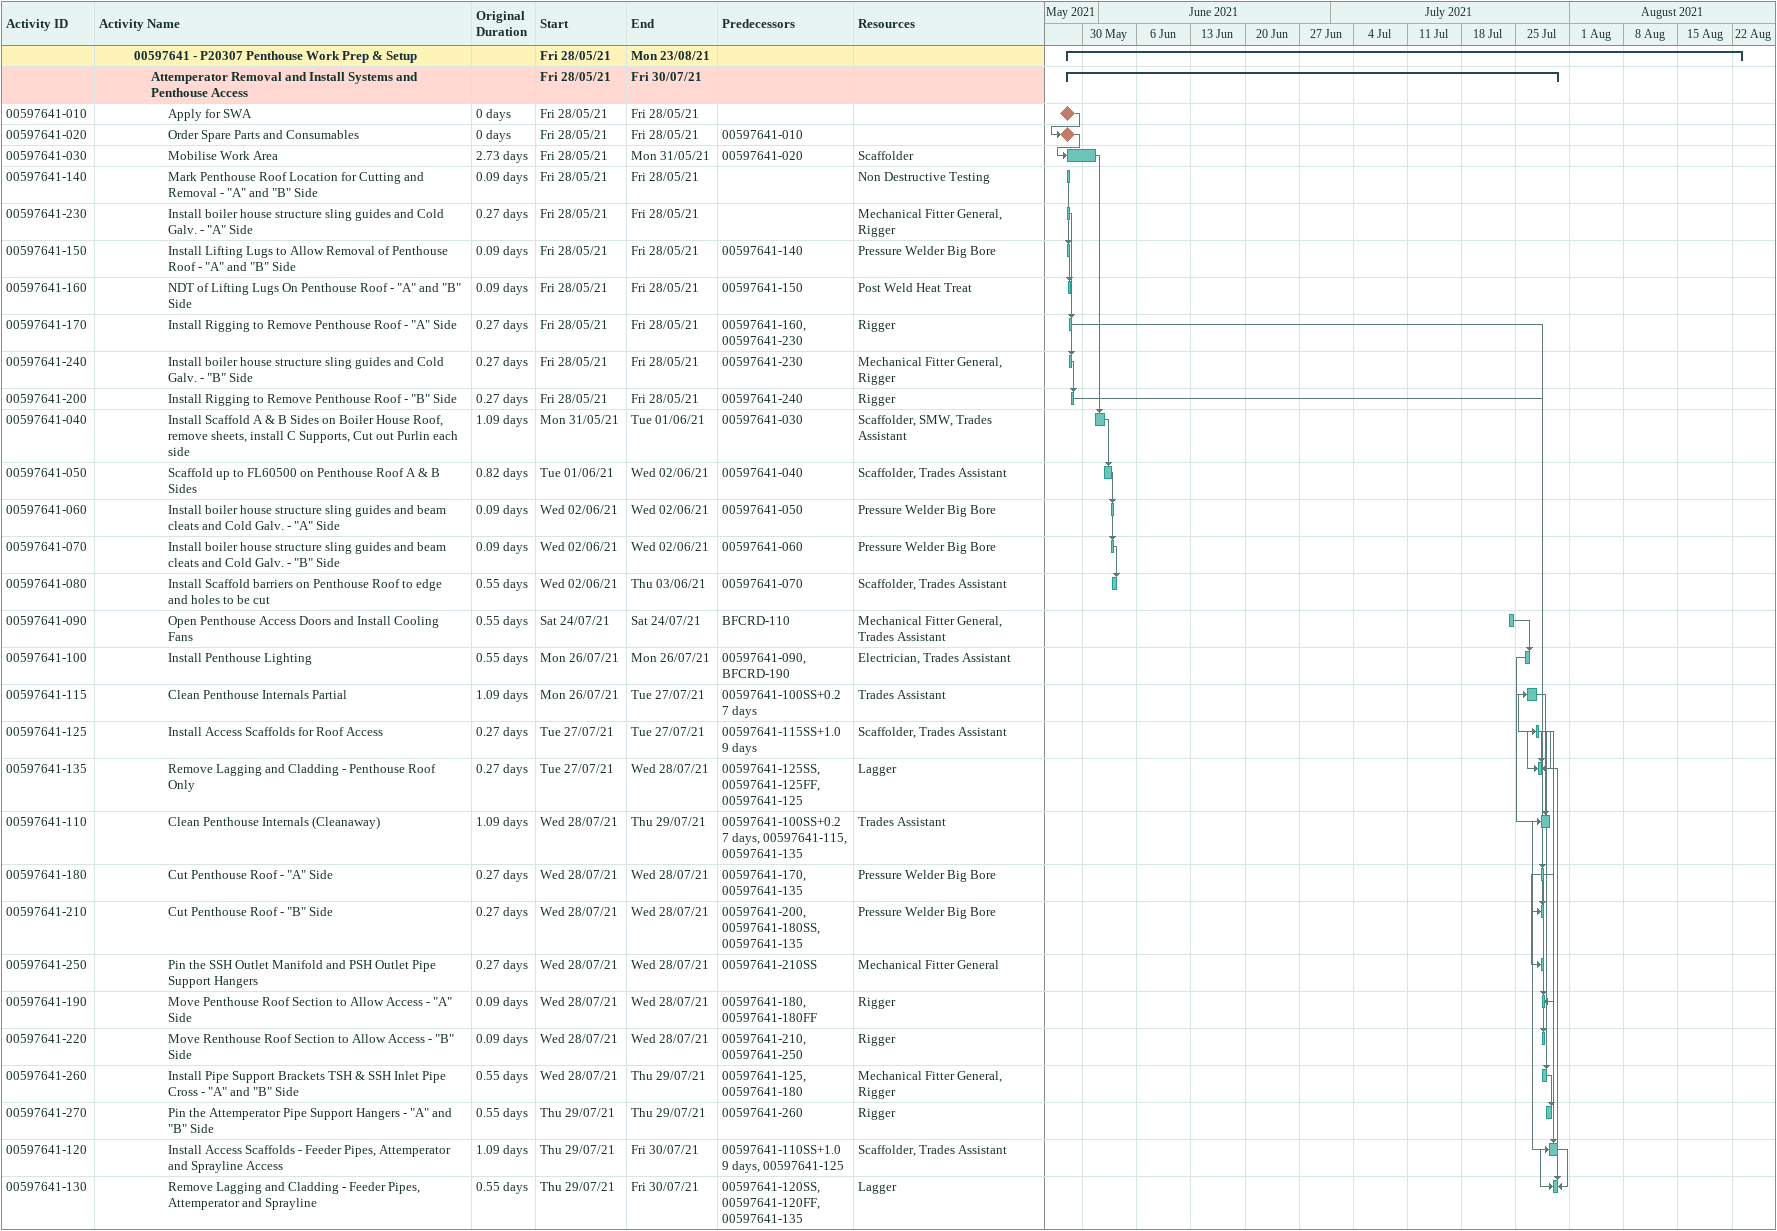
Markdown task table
| ID | Level | Task | Original duration | Start | Finish | Predecessors | Resources |
|---|---|---|---|---|---|---|---|
|  | 3 | **00597641 - P20307 Penthouse Work Prep & Setup** |  | 2021-05-28 | 2021-08-23 |  |  |
|  | 4 | **Attemperator Removal and Install Systems and Penthouse Access** |  | 2021-05-28 | 2021-07-30 |  |  |
| 00597641-010 | 5 | Apply for SWA | 0d | 2021-05-28 | 2021-05-28 |  |  |
| 00597641-020 | 5 | Order Spare Parts and Consumables | 0d | 2021-05-28 | 2021-05-28 | 00597641-010 |  |
| 00597641-030 | 5 | Mobilise Work Area | 2.73d | 2021-05-28 | 2021-05-31 | 00597641-020 | Scaffolder |
| 00597641-140 | 5 | Mark Penthouse Roof Location for Cutting and Removal - "A" and "B" Side | 0.09d | 2021-05-28 | 2021-05-28 |  | Non Destructive Testing |
| 00597641-230 | 5 | Install boiler house structure sling guides and Cold Galv. - "A" Side | 0.27d | 2021-05-28 | 2021-05-28 |  | Mechanical Fitter General, Rigger |
| 00597641-150 | 5 | Install Lifting Lugs to Allow Removal of Penthouse Roof - "A" and "B" Side | 0.09d | 2021-05-28 | 2021-05-28 | 00597641-140 | Pressure Welder Big Bore |
| 00597641-160 | 5 | NDT of Lifting Lugs On Penthouse Roof - "A" and "B" Side | 0.09d | 2021-05-28 | 2021-05-28 | 00597641-150 | Post Weld Heat Treat |
| 00597641-170 | 5 | Install Rigging to Remove Penthouse Roof - "A" Side | 0.27d | 2021-05-28 | 2021-05-28 | 00597641-160, 00597641-230 | Rigger |
| 00597641-240 | 5 | Install boiler house structure sling guides and Cold Galv. - "B" Side | 0.27d | 2021-05-28 | 2021-05-28 | 00597641-230 | Mechanical Fitter General, Rigger |
| 00597641-200 | 5 | Install Rigging to Remove Penthouse Roof - "B" Side | 0.27d | 2021-05-28 | 2021-05-28 | 00597641-240 | Rigger |
| 00597641-040 | 5 | Install Scaffold A & B Sides on Boiler House Roof, remove sheets, install C Supports, Cut out Purlin each side | 1.09d | 2021-05-31 | 2021-06-01 | 00597641-030 | Scaffolder, SMW, Trades Assistant |
| 00597641-050 | 5 | Scaffold up to FL60500 on Penthouse Roof A & B Sides | 0.82d | 2021-06-01 | 2021-06-02 | 00597641-040 | Scaffolder, Trades Assistant |
| 00597641-060 | 5 | Install boiler house structure sling guides and beam cleats and Cold Galv. - "A" Side | 0.09d | 2021-06-02 | 2021-06-02 | 00597641-050 | Pressure Welder Big Bore |
| 00597641-070 | 5 | Install boiler house structure sling guides and beam cleats and Cold Galv. - "B" Side | 0.09d | 2021-06-02 | 2021-06-02 | 00597641-060 | Pressure Welder Big Bore |
| 00597641-080 | 5 | Install Scaffold barriers on Penthouse Roof to edge and holes to be cut | 0.55d | 2021-06-02 | 2021-06-03 | 00597641-070 | Scaffolder, Trades Assistant |
| 00597641-090 | 5 | Open Penthouse Access Doors and Install Cooling Fans | 0.55d | 2021-07-24 | 2021-07-24 | BFCRD-110 | Mechanical Fitter General, Trades Assistant |
| 00597641-100 | 5 | Install Penthouse Lighting | 0.55d | 2021-07-26 | 2021-07-26 | 00597641-090, BFCRD-190 | Electrician, Trades Assistant |
| 00597641-115 | 5 | Clean Penthouse Internals Partial | 1.09d | 2021-07-26 | 2021-07-27 | 00597641-100SS+0.27d | Trades Assistant |
| 00597641-125 | 5 | Install Access Scaffolds for Roof Access | 0.27d | 2021-07-27 | 2021-07-27 | 00597641-115SS+1.09d | Scaffolder, Trades Assistant |
| 00597641-135 | 5 | Remove Lagging and Cladding - Penthouse Roof Only | 0.27d | 2021-07-27 | 2021-07-28 | 00597641-125SS, 00597641-125FF, 00597641-125 | Lagger |
| 00597641-110 | 5 | Clean Penthouse Internals (Cleanaway) | 1.09d | 2021-07-28 | 2021-07-29 | 00597641-100SS+0.27d, 00597641-115, 00597641-135 | Trades Assistant |
| 00597641-180 | 5 | Cut Penthouse Roof - "A" Side | 0.27d | 2021-07-28 | 2021-07-28 | 00597641-170, 00597641-135 | Pressure Welder Big Bore |
| 00597641-210 | 5 | Cut Penthouse Roof - "B" Side | 0.27d | 2021-07-28 | 2021-07-28 | 00597641-200, 00597641-180SS, 00597641-135 | Pressure Welder Big Bore |
| 00597641-250 | 5 | Pin the SSH Outlet Manifold and PSH Outlet Pipe Support Hangers | 0.27d | 2021-07-28 | 2021-07-28 | 00597641-210SS | Mechanical Fitter General |
| 00597641-190 | 5 | Move Penthouse Roof Section to Allow Access - "A" Side | 0.09d | 2021-07-28 | 2021-07-28 | 00597641-180, 00597641-180FF | Rigger |
| 00597641-220 | 5 | Move Renthouse Roof Section to Allow Access - "B" Side | 0.09d | 2021-07-28 | 2021-07-28 | 00597641-210, 00597641-250 | Rigger |
| 00597641-260 | 5 | Install Pipe Support Brackets TSH & SSH Inlet Pipe Cross - "A" and "B" Side | 0.55d | 2021-07-28 | 2021-07-29 | 00597641-125, 00597641-180 | Mechanical Fitter General, Rigger |
| 00597641-270 | 5 | Pin the Attemperator Pipe Support Hangers - "A" and "B" Side | 0.55d | 2021-07-29 | 2021-07-29 | 00597641-260 | Rigger |
| 00597641-120 | 5 | Install Access Scaffolds - Feeder Pipes, Attemperator and Sprayline Access | 1.09d | 2021-07-29 | 2021-07-30 | 00597641-110SS+1.09d, 00597641-125 | Scaffolder, Trades Assistant |
| 00597641-130 | 5 | Remove Lagging and Cladding - Feeder Pipes, Attemperator and Sprayline | 0.55d | 2021-07-29 | 2021-07-30 | 00597641-120SS, 00597641-120FF, 00597641-135 | Lagger |
